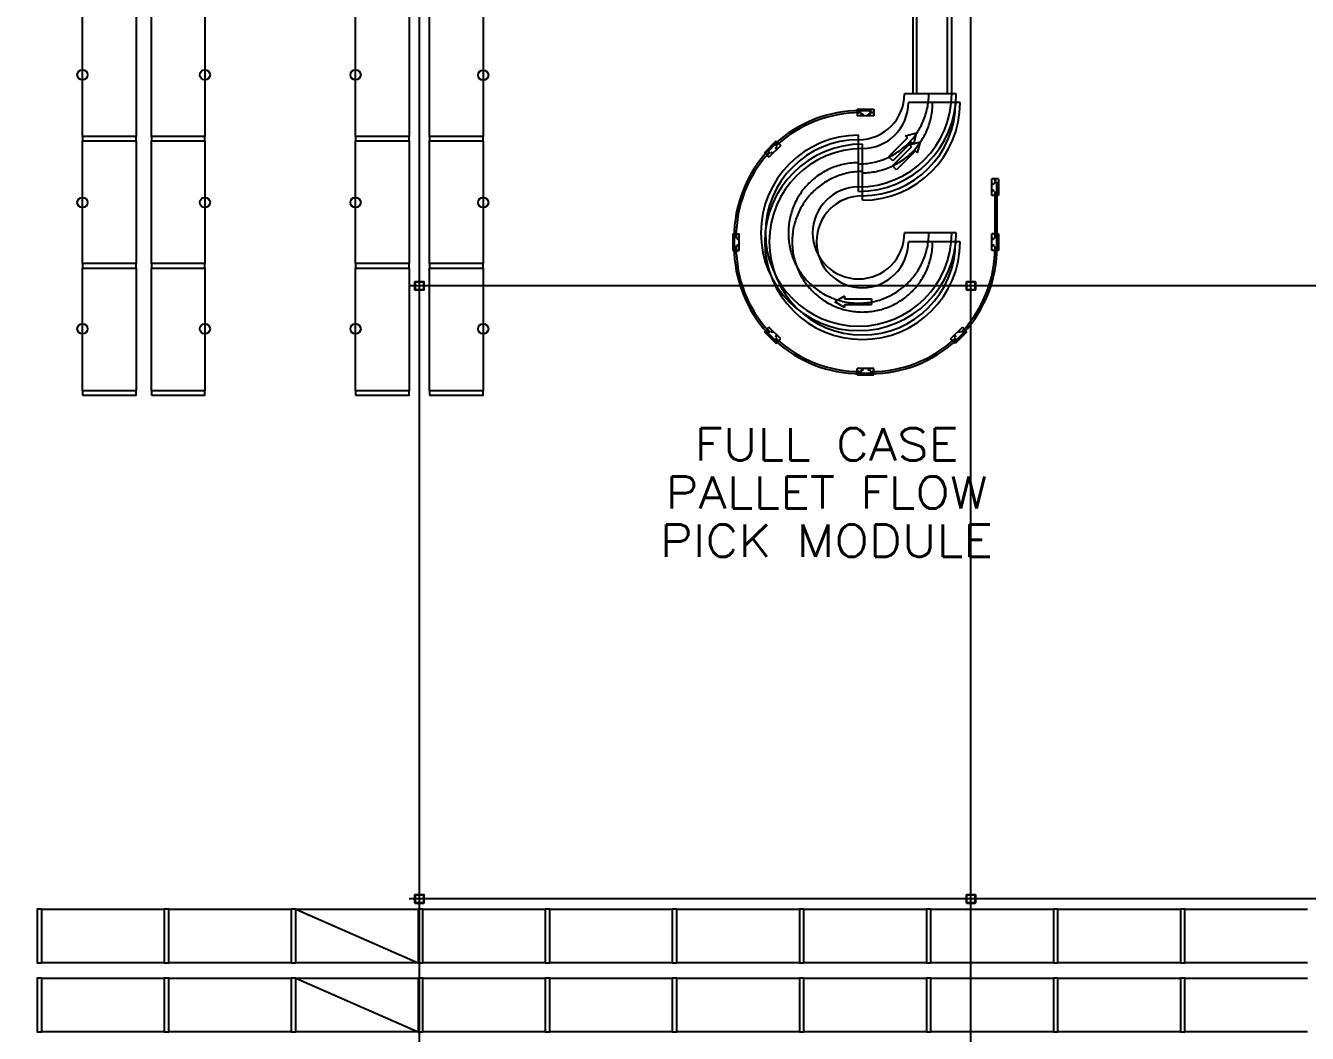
# Model space of a CAD drawing. Header units: millimetres. Extents: x 626570 to 643256, y 6233 to 11343.
# Drawn here: x 636723 to 637727, y 7421 to 8210 of the extents above; entities that cross this region are included whole.
import ezdxf
from ezdxf.enums import TextEntityAlignment as Align

# ---------------------------------------------------------------- set-up
doc = ezdxf.new("R2010")
doc.units = ezdxf.units.MM
doc.header["$LTSCALE"] = 4000
doc.header["$MEASUREMENT"] = 0
for name, pattern in [('CENTER2', [1.125, 0.75, -0.125, 0.125, -0.125]), ('DASHDOT', [1, 0.5, -0.25, 0, -0.25]), ('HIDDEN', [0.375, 0.25, -0.125])]:
    doc.linetypes.add(name, pattern=pattern)
doc.layers.get('0').update_dxf_attribs({"linetype": 'CONTINUOUS'})
for name, color, linetype in [('17', 170, 'CONTINUOUS'), ('41', 4, 'CONTINUOUS'), ('BEAMS', 170, 'CONTINUOUS'), ('CENTERLINE', 4, 'CENTER2'), ('CONVEYOR', 4, 'CONTINUOUS'), ('CONVTOP', 4, 'CONTINUOUS'), ('FRAMES', 170, 'CONTINUOUS'), ('GUARD', 4, 'CONTINUOUS'), ('LIGHTS', 50, 'CONTINUOUS'), ('MASTERFOUNDATION_1', 4, 'DASHDOT'), ('MASTERFOUNDATION_25', 7, 'CONTINUOUS'), ('TEXT-RED', 4, 'CONTINUOUS')]:
    doc.layers.add(name, color=color, linetype=linetype)
doc.styles.add('F0', font='romans.shx', dxfattribs={"height": 0.2})

# ---------------------------------------------------------------- blocks, each defined once
blk = doc.blocks.new('213')
for p, q in [((-57.6, 4.5), (-57.6, -4.5)), ((-15.6, 4.5), (-57.6, 4.5)), ((-15.6, 9), (0, 0)), ((-15.6, 9), (-15.6, 4.5)), ((-15.6, -4.5), (-57.6, -4.5)), ((-15.6, -9), (0, 0)), ((-15.6, -4.5), (-15.6, -9))]:
    blk.add_line(p, q)

msp = doc.modelspace()

# ---------------------------------------------------------------- linework, layer by layer
at = {"layer": '17', "linetype": 'HIDDEN'}
for p, q in [((636935, 7518.6), (637031, 7476.6)), ((636935, 7464.6), (637031, 7422.6))]:
    msp.add_line(p, q, dxfattribs=at)
at = {"layer": '41', "linetype": 'Continuous'}
msp.add_line((636736, 7518.6), (636832, 7518.6), dxfattribs=at)
at = {"layer": 'BEAMS', "linetype": 'Continuous'}
for p, q in [((636767.9, 8123.5), (636767.9, 8219.5)), ((636809.9, 8219.5), (636809.9, 8123.5)), ((636821.9, 8123.5), (636821.9, 8219.5)), ((636863.9, 8219.5), (636863.9, 8123.5)), ((636981.9, 8123.5), (636981.9, 8219.5)), ((637023.9, 8219.5), (637023.9, 8123.5)), ((637039.9, 8123.5), (637039.9, 8219.5)), ((637081.9, 8219.5), (637081.9, 8123.5)), ((636767.9, 8024), (636767.9, 8120)), ((636809.9, 8120), (636809.9, 8024)), ((636821.9, 8024), (636821.9, 8120)), ((636863.9, 8120), (636863.9, 8024)), ((636981.9, 8024), (636981.9, 8120)), ((637023.9, 8120), (637023.9, 8024)), ((637039.9, 8024), (637039.9, 8120)), ((637081.9, 8120), (637081.9, 8024)), ((636767.9, 7924.5), (636767.9, 8020.5)), ((636809.9, 8020.5), (636809.9, 7924.5)), ((636821.9, 7924.5), (636821.9, 8020.5)), ((636863.9, 8020.5), (636863.9, 7924.5)), ((636981.9, 7924.5), (636981.9, 8020.5)), ((637023.9, 8020.5), (637023.9, 7924.5)), ((637039.9, 7924.5), (637039.9, 8020.5)), ((637081.9, 8020.5), (637081.9, 7924.5)), ((636835.5, 7518.6), (636931.5, 7518.6)), ((636935, 7518.6), (637031, 7518.6)), ((637034.5, 7518.6), (637130.5, 7518.6)), ((637134, 7518.6), (637230, 7518.6)), ((637233.5, 7518.6), (637329.5, 7518.6)), ((637333, 7518.6), (637429, 7518.6)), ((637432.5, 7518.6), (637528.5, 7518.6)), ((637532, 7518.6), (637628, 7518.6)), ((637631.5, 7518.6), (637727.5, 7518.6)), ((636832, 7476.6), (636736, 7476.6)), ((636931.5, 7476.6), (636835.5, 7476.6)), ((637031, 7476.6), (636935, 7476.6)), ((637130.5, 7476.6), (637034.5, 7476.6)), ((637230, 7476.6), (637134, 7476.6)), ((637329.5, 7476.6), (637233.5, 7476.6)), ((637429, 7476.6), (637333, 7476.6)), ((637528.5, 7476.6), (637432.5, 7476.6)), ((637628, 7476.6), (637532, 7476.6)), ((637727.5, 7476.6), (637631.5, 7476.6)), ((636736, 7464.6), (636832, 7464.6)), ((636835.5, 7464.6), (636931.5, 7464.6)), ((636935, 7464.6), (637031, 7464.6)), ((637034.5, 7464.6), (637130.5, 7464.6)), ((637134, 7464.6), (637230, 7464.6)), ((637233.5, 7464.6), (637329.5, 7464.6)), ((637333, 7464.6), (637429, 7464.6)), ((637432.5, 7464.6), (637528.5, 7464.6)), ((637532, 7464.6), (637628, 7464.6)), ((637631.5, 7464.6), (637727.5, 7464.6)), ((636832, 7422.6), (636736, 7422.6)), ((636931.5, 7422.6), (636835.5, 7422.6)), ((637031, 7422.6), (636935, 7422.6)), ((637130.5, 7422.6), (637034.5, 7422.6)), ((637230, 7422.6), (637134, 7422.6)), ((637329.5, 7422.6), (637233.5, 7422.6)), ((637429, 7422.6), (637333, 7422.6)), ((637528.5, 7422.6), (637432.5, 7422.6)), ((637628, 7422.6), (637532, 7422.6)), ((637727.5, 7422.6), (637631.5, 7422.6))]:
    msp.add_line(p, q, dxfattribs=at)
at = {"layer": 'CENTERLINE'}
for centre, start in [((637375.9, 8157), 270), ((637378.9, 8150.1), 270), ((637375.9, 8048), 90), ((637378.9, 8041.1), 90)]:
    msp.add_arc(centre, 55, start, 0, dxfattribs=at)
at = {"layer": 'CONVEYOR'}
for p, q in [((637452.4, 8157), (637411.9, 8157)), ((637455.4, 8150.1), (637414.9, 8150.1)), ((637375.9, 8084), (637375.9, 8124.5)), ((637375.9, 8080.5), (637375.9, 8121)), ((637378.9, 8077.1), (637378.9, 8117.6)), ((637378.9, 8073.6), (637378.9, 8114.1)), ((637452.4, 8048), (637411.9, 8048)), ((637455.4, 8041.1), (637414.9, 8041.1))]:
    msp.add_line(p, q, dxfattribs=at)
for centre, radius, start in [((637375.9, 8157), 76.5, 270), ((637375.9, 8157), 73, 270), ((637375.9, 8157), 36, 270), ((637378.9, 8150.1), 76.5, 270), ((637378.9, 8150.1), 73, 270), ((637378.9, 8150.1), 36, 270), ((637375.9, 8048), 76.5, 90), ((637378.9, 8041.1), 76.5, 90), ((637375.9, 8048), 73, 90), ((637378.9, 8041.1), 73, 90), ((637375.9, 8048), 36, 90), ((637378.9, 8041.1), 36, 90)]:
    msp.add_arc(centre, radius, start, 0, dxfattribs=at)
at = {"layer": 'CONVTOP'}
for p, q in [((637418.3, 8943), (637418.3, 8157)), ((637421.4, 8943), (637421.4, 8157)), ((637445.4, 8943), (637445.4, 8157)), ((637448.6, 8943), (637448.6, 8157))]:
    msp.add_line(p, q, dxfattribs=at)
at = {"layer": 'FRAMES', "linetype": 'Continuous', "flags": 128}
for points in [[(636767.9, 8120), (636809.9, 8120), (636809.9, 8123.5), (636767.9, 8123.5), (636767.9, 8120)], [(636821.9, 8120), (636863.9, 8120), (636863.9, 8123.5), (636821.9, 8123.5), (636821.9, 8120)], [(636981.9, 8120), (637023.9, 8120), (637023.9, 8123.5), (636981.9, 8123.5), (636981.9, 8120)], [(637039.9, 8120), (637081.9, 8120), (637081.9, 8123.5), (637039.9, 8123.5), (637039.9, 8120)], [(636767.9, 8020.5), (636809.9, 8020.5), (636809.9, 8024), (636767.9, 8024), (636767.9, 8020.5)], [(636821.9, 8020.5), (636863.9, 8020.5), (636863.9, 8024), (636821.9, 8024), (636821.9, 8020.5)], [(636981.9, 8020.5), (637023.9, 8020.5), (637023.9, 8024), (636981.9, 8024), (636981.9, 8020.5)], [(637039.9, 8020.5), (637081.9, 8020.5), (637081.9, 8024), (637039.9, 8024), (637039.9, 8020.5)], [(636767.9, 7921), (636809.9, 7921), (636809.9, 7924.5), (636767.9, 7924.5), (636767.9, 7921)], [(636821.9, 7921), (636863.9, 7921), (636863.9, 7924.5), (636821.9, 7924.5), (636821.9, 7921)], [(636981.9, 7921), (637023.9, 7921), (637023.9, 7924.5), (636981.9, 7924.5), (636981.9, 7921)], [(637039.9, 7921), (637081.9, 7921), (637081.9, 7924.5), (637039.9, 7924.5), (637039.9, 7921)], [(636736, 7476.6), (636736, 7518.6), (636732.5, 7518.6), (636732.5, 7476.6), (636736, 7476.6)], [(636835.5, 7476.6), (636835.5, 7518.6), (636832, 7518.6), (636832, 7476.6), (636835.5, 7476.6)], [(636935, 7476.6), (636935, 7518.6), (636931.5, 7518.6), (636931.5, 7476.6), (636935, 7476.6)], [(637034.5, 7476.6), (637034.5, 7518.6), (637031, 7518.6), (637031, 7476.6), (637034.5, 7476.6)], [(637134, 7476.6), (637134, 7518.6), (637130.5, 7518.6), (637130.5, 7476.6), (637134, 7476.6)], [(637233.5, 7476.6), (637233.5, 7518.6), (637230, 7518.6), (637230, 7476.6), (637233.5, 7476.6)], [(637333, 7476.6), (637333, 7518.6), (637329.5, 7518.6), (637329.5, 7476.6), (637333, 7476.6)], [(637432.5, 7476.6), (637432.5, 7518.6), (637429, 7518.6), (637429, 7476.6), (637432.5, 7476.6)], [(637532, 7476.6), (637532, 7518.6), (637528.5, 7518.6), (637528.5, 7476.6), (637532, 7476.6)], [(637631.5, 7476.6), (637631.5, 7518.6), (637628, 7518.6), (637628, 7476.6), (637631.5, 7476.6)], [(636736, 7422.6), (636736, 7464.6), (636732.5, 7464.6), (636732.5, 7422.6), (636736, 7422.6)], [(636835.5, 7422.6), (636835.5, 7464.6), (636832, 7464.6), (636832, 7422.6), (636835.5, 7422.6)], [(636935, 7422.6), (636935, 7464.6), (636931.5, 7464.6), (636931.5, 7422.6), (636935, 7422.6)], [(637034.5, 7422.6), (637034.5, 7464.6), (637031, 7464.6), (637031, 7422.6), (637034.5, 7422.6)], [(637134, 7422.6), (637134, 7464.6), (637130.5, 7464.6), (637130.5, 7422.6), (637134, 7422.6)], [(637233.5, 7422.6), (637233.5, 7464.6), (637230, 7464.6), (637230, 7422.6), (637233.5, 7422.6)], [(637333, 7422.6), (637333, 7464.6), (637329.5, 7464.6), (637329.5, 7422.6), (637333, 7422.6)], [(637432.5, 7422.6), (637432.5, 7464.6), (637429, 7464.6), (637429, 7422.6), (637432.5, 7422.6)], [(637532, 7422.6), (637532, 7464.6), (637528.5, 7464.6), (637528.5, 7422.6), (637532, 7422.6)], [(637631.5, 7422.6), (637631.5, 7464.6), (637628, 7464.6), (637628, 7422.6), (637631.5, 7422.6)]]:
    msp.add_lwpolyline(points, close=True, dxfattribs=at)
at = {"layer": 'GUARD', "linetype": 'Continuous'}
for p, q in [((637374.9, 8144.8), (637387.9, 8144.8)), ((637374.9, 8144.8), (637374.9, 8139.8)), ((637385.4, 8143.8), (637377.4, 8143.8)), ((637377.4, 8141.5), (637377.4, 8143.8)), ((637377.7, 8141.7), (637377.8, 8143.2)), ((637384.8, 8143.5), (637378.1, 8143.5)), ((637385.2, 8141.7), (637385.1, 8143.2)), ((637385.4, 8141.5), (637385.4, 8143.8)), ((637387.9, 8144.8), (637387.9, 8139.8)), ((637387.9, 8139.8), (637374.9, 8139.8)), ((637377.4, 8141.5), (637377.5, 8141.5)), ((637385.4, 8141.5), (637385.4, 8141.5)), ((637302.2, 8110.8), (637311.4, 8120)), ((637310.3, 8117.5), (637304.7, 8111.9)), ((637310.1, 8116.9), (637305.3, 8112.1)), ((637314.9, 8116.5), (637305.7, 8107.3)), ((637311.9, 8115.9), (637310.3, 8117.5)), ((637311.6, 8115.9), (637310.5, 8116.9)), ((637311.4, 8120), (637314.9, 8116.5)), ((637311.9, 8115.9), (637311.9, 8115.9)), ((637302.2, 8110.8), (637305.7, 8107.3)), ((637306.3, 8110.3), (637304.7, 8111.9)), ((637306.3, 8110.6), (637305.3, 8111.7)), ((637306.3, 8110.3), (637306.3, 8110.3)), ((637480.4, 8077.3), (637480.4, 8090.3)), ((637485.4, 8090.3), (637480.4, 8090.3)), ((637482.2, 8087.8), (637484.4, 8087.8)), ((637482.2, 8087.8), (637482.2, 8087.7)), ((637482.4, 8087.5), (637483.9, 8087.4)), ((637484.2, 8080.4), (637484.2, 8087.1)), ((637484.4, 8079.8), (637484.4, 8087.8)), ((637485.4, 8090.3), (637485.4, 8077.3)), ((637485.4, 8077.3), (637480.4, 8077.3)), ((637482.2, 8079.8), (637482.2, 8079.8)), ((637482.2, 8079.8), (637484.4, 8079.8)), ((637482.4, 8080), (637483.9, 8080.1)), ((637482.8, 8044.8), (637482.8, 8079.8)), ((637484.4, 8044.8), (637484.4, 8079.8)), ((637277.4, 8047.3), (637282.4, 8047.3)), ((637277.4, 8047.3), (637277.4, 8034.3)), ((637280.7, 8044.8), (637278.4, 8044.8)), ((637278.4, 8036.8), (637278.4, 8044.8)), ((637278.7, 8037.4), (637278.7, 8044.1)), ((637280.5, 8044.5), (637279, 8044.4)), ((637280.7, 8044.8), (637280.7, 8044.7)), ((637282.4, 8034.3), (637282.4, 8047.3)), ((637480.4, 8034.3), (637480.4, 8047.3)), ((637485.4, 8047.3), (637480.4, 8047.3)), ((637482.2, 8044.8), (637482.2, 8044.7)), ((637482.2, 8044.8), (637484.4, 8044.8)), ((637482.4, 8044.5), (637483.9, 8044.4)), ((637484.2, 8037.4), (637484.2, 8044.1)), ((637484.4, 8036.8), (637484.4, 8044.8)), ((637485.4, 8047.3), (637485.4, 8034.3)), ((637277.4, 8034.3), (637282.4, 8034.3)), ((637280.7, 8036.8), (637278.4, 8036.8)), ((637280.5, 8037), (637279, 8037.1)), ((637280.7, 8036.8), (637280.7, 8036.8)), ((637485.4, 8034.3), (637480.4, 8034.3)), ((637482.2, 8036.8), (637484.4, 8036.8)), ((637482.2, 8036.8), (637482.2, 8036.8)), ((637482.4, 8037), (637483.9, 8037.1)), ((637302.2, 7970.7), (637305.7, 7974.2)), ((637314.9, 7965), (637305.7, 7974.2)), ((637448, 7965), (637457.2, 7974.2)), ((637460.7, 7970.7), (637457.2, 7974.2)), ((637302.2, 7970.7), (637311.4, 7961.5)), ((637306.3, 7971.2), (637304.7, 7969.6)), ((637310.3, 7964), (637304.7, 7969.6)), ((637306.3, 7970.9), (637305.3, 7969.8)), ((637310.1, 7964.6), (637305.3, 7969.4)), ((637306.3, 7971.2), (637306.3, 7971.2)), ((637311.9, 7965.6), (637310.3, 7964)), ((637311.6, 7965.6), (637310.5, 7964.6)), ((637311.4, 7961.5), (637314.9, 7965)), ((637311.9, 7965.6), (637311.9, 7965.6)), ((637451.5, 7961.5), (637448, 7965)), ((637451, 7965.6), (637451, 7965.6)), ((637451, 7965.6), (637452.6, 7964)), ((637451.3, 7965.6), (637452.4, 7964.6)), ((637460.7, 7970.7), (637451.5, 7961.5)), ((637452.6, 7964), (637458.2, 7969.6)), ((637452.8, 7964.6), (637457.6, 7969.4)), ((637456.6, 7971.2), (637458.2, 7969.6)), ((637456.6, 7971.2), (637456.6, 7971.2)), ((637456.6, 7970.9), (637457.6, 7969.8)), ((637387.9, 7941.8), (637374.9, 7941.8)), ((637374.9, 7936.8), (637374.9, 7941.8)), ((637374.9, 7936.8), (637387.9, 7936.8)), ((637377.4, 7940), (637377.5, 7940)), ((637377.4, 7940), (637377.4, 7937.8)), ((637385.4, 7937.8), (637377.4, 7937.8)), ((637377.7, 7939.8), (637377.8, 7938.3)), ((637384.8, 7938), (637378.1, 7938)), ((637385.2, 7939.8), (637385.1, 7938.3)), ((637385.4, 7940), (637385.4, 7940)), ((637385.4, 7940), (637385.4, 7937.8)), ((637387.9, 7936.8), (637387.9, 7941.8))]:
    msp.add_line(p, q, dxfattribs=at)
for centre in [(637375.9, 8142.3), (637378.9, 8140.8), (637383.9, 8140.8), (637386.9, 8142.3), (637311.4, 8114.3), (637312.4, 8117.5), (637304.7, 8109.7), (637307.9, 8110.8), (637481.4, 8086.3), (637482.9, 8089.3), (637481.4, 8081.3), (637482.9, 8078.3), (637279.9, 8046.3), (637281.4, 8043.3), (637481.4, 8043.3), (637482.9, 8046.3), (637279.9, 8035.3), (637281.4, 8038.3), (637481.4, 8038.3), (637482.9, 8035.3), (637304.7, 7971.8), (637458.2, 7971.8), (637307.9, 7970.7), (637311.4, 7967.2), (637312.4, 7964), (637450.4, 7964), (637451.5, 7967.2), (637455, 7970.7), (637375.9, 7939.3), (637378.9, 7940.8), (637383.9, 7940.8), (637386.9, 7939.3)]:
    msp.add_circle(centre, 0.375, dxfattribs=at)
for centre, radius, start, end in [((637377.4, 8044.8), 99, 90, 132.6844), ((637378.1, 8143.2), 0.313, 90, 180), ((637384.8, 8143.2), 0.313, 0, 90), ((637377.4, 8044.8), 97.4, 90, 132.6457), ((637377.5, 8141.7), 0.188, 270, 356.3903), ((637385.4, 8141.7), 0.188, 183.6097, 270), ((637310.3, 8116.7), 0.313, 45, 135), ((637311.8, 8116), 0.188, 228.6097, 315), ((637377.4, 8044.8), 99, 137.3156, 180), ((637377.4, 8044.8), 97.4, 137.3543, 180), ((637305.5, 8111.9), 0.313, 135, 225), ((637306.2, 8110.4), 0.188, 315, 41.3903), ((637482.4, 8087.7), 0.188, 180, 266.3903), ((637483.9, 8087.1), 0.313, 0, 90), ((637482.4, 8079.8), 0.188, 93.6097, 180), ((637483.9, 8080.4), 0.313, 270, 0), ((637279, 8044.1), 0.313, 90, 180), ((637280.5, 8044.7), 0.188, 273.6097, 0), ((637482.4, 8044.7), 0.188, 180, 266.3903), ((637483.9, 8044.1), 0.313, 0, 90), ((637377.4, 8036.8), 99, 180, 222.6844), ((637279, 8037.4), 0.313, 180, 270), ((637377.4, 8036.8), 97.4, 180, 222.6457), ((637280.5, 8036.8), 0.188, 0, 86.3903), ((637385.4, 8036.8), 97.4, 317.3543, 0), ((637385.4, 8036.8), 99, 317.3156, 0), ((637482.4, 8036.8), 0.188, 93.6097, 180), ((637483.9, 8037.4), 0.313, 270, 0), ((637305.5, 7969.6), 0.313, 135, 225), ((637306.2, 7971.1), 0.188, 318.6097, 45), ((637310.3, 7964.8), 0.313, 225, 315), ((637377.4, 8036.8), 99, 227.3156, 270), ((637377.4, 8036.8), 97.4, 227.3543, 270), ((637311.8, 7965.5), 0.188, 45, 131.3903), ((637385.4, 8036.8), 97.4, 270, 312.6457), ((637385.4, 8036.8), 99, 270, 312.6844), ((637451.1, 7965.5), 0.188, 48.6097, 135), ((637452.6, 7964.8), 0.313, 225, 315), ((637456.7, 7971.1), 0.188, 135, 221.3903), ((637457.4, 7969.6), 0.313, 315, 45), ((637377.5, 7939.8), 0.188, 3.6097, 90), ((637378.1, 7938.3), 0.313, 180, 270), ((637384.8, 7938.3), 0.313, 270, 0), ((637385.4, 7939.8), 0.188, 90, 176.3903)]:
    msp.add_arc(centre, radius, start, end, dxfattribs=at)
at = {"layer": 'LIGHTS'}
for centre in [(636767.9, 8171.8), (636863.9, 8171.8), (636981.9, 8171.8), (637081.9, 8171.5), (636767.9, 8071.8), (636863.9, 8071.8), (636981.9, 8071.8), (637081.9, 8071.8), (636767.9, 7972.9), (636863.9, 7972.9), (636981.9, 7972.9), (637081.9, 7972.9)]:
    msp.add_circle(centre, 3.99, dxfattribs=at)
at = {"layer": 'MASTERFOUNDATION_1', "linetype": 'DASHDOT'}
for p, q in [((637031.9, 6627.5), (637031.9, 11123.2)), ((637463.9, 6627.5), (637463.9, 11123.2)), ((643023.9, 8006.6), (626795.2, 8006.6)), ((643023.9, 7526.6), (626795.2, 7526.6)), ((643023.9, 7526.6), (626795.2, 7526.6))]:
    msp.add_line(p, q, dxfattribs=at)
at = {"layer": 'MASTERFOUNDATION_25', "linetype": 'Continuous', "flags": 128}
for points in [[(637029, 8010.1), (637034.8, 8010.1), (637034.8, 8010.1), (637034.8, 8010.1), (637034.8, 8010.1), (637034.9, 8010.1), (637034.9, 8010.1), (637034.9, 8010.1), (637034.9, 8010.1), (637034.9, 8010.1), (637035, 8010.1), (637035, 8010.1), (637035, 8010.1), (637035, 8010.1), (637035, 8010), (637035.1, 8010), (637035.1, 8010), (637035.1, 8010), (637035.1, 8010), (637035.1, 8010), (637035.2, 8010), (637035.2, 8010), (637035.2, 8009.9), (637035.2, 8009.9), (637035.2, 8009.9), (637035.2, 8009.9), (637035.2, 8009.9), (637035.3, 8009.9), (637035.3, 8009.9), (637035.3, 8009.8), (637035.3, 8009.8), (637035.3, 8009.8), (637035.3, 8009.8), (637035.3, 8009.8), (637035.3, 8009.7), (637035.3, 8009.7), (637035.4, 8009.7), (637035.4, 8009.7), (637035.4, 8009.7), (637035.4, 8009.6), (637035.4, 8009.6), (637035.4, 8009.6), (637035.4, 8009.6), (637035.4, 8009.6), (637035.4, 8009.5), (637035.4, 8009.5), (637035.4, 8009.5), (637035.4, 8003.7), (637035.4, 8003.7), (637035.4, 8003.7), (637035.4, 8003.7), (637035.4, 8003.6), (637035.4, 8003.6), (637035.4, 8003.6), (637035.4, 8003.6), (637035.4, 8003.6), (637035.4, 8003.5), (637035.4, 8003.5), (637035.3, 8003.5), (637035.3, 8003.5), (637035.3, 8003.5), (637035.3, 8003.4), (637035.3, 8003.4), (637035.3, 8003.4), (637035.3, 8003.4), (637035.3, 8003.4), (637035.3, 8003.3), (637035.2, 8003.3), (637035.2, 8003.3), (637035.2, 8003.3), (637035.2, 8003.3), (637035.2, 8003.3), (637035.2, 8003.3), (637035.2, 8003.2), (637035.1, 8003.2), (637035.1, 8003.2), (637035.1, 8003.2), (637035.1, 8003.2), (637035.1, 8003.2), (637035, 8003.2), (637035, 8003.2), (637035, 8003.2), (637035, 8003.1), (637035, 8003.1), (637034.9, 8003.1), (637034.9, 8003.1), (637034.9, 8003.1), (637034.9, 8003.1), (637034.9, 8003.1), (637034.8, 8003.1), (637034.8, 8003.1), (637034.8, 8003.1), (637034.8, 8003.1), (637029, 8003.1), (637029, 8003.1), (637029, 8003.1), (637029, 8003.1), (637028.9, 8003.1), (637028.9, 8003.1), (637028.9, 8003.1), (637028.9, 8003.1), (637028.8, 8003.1), (637028.8, 8003.1), (637028.8, 8003.1), (637028.8, 8003.2), (637028.8, 8003.2), (637028.7, 8003.2), (637028.7, 8003.2), (637028.7, 8003.2), (637028.7, 8003.2), (637028.7, 8003.2), (637028.7, 8003.2), (637028.6, 8003.2), (637028.6, 8003.3), (637028.6, 8003.3), (637028.6, 8003.3), (637028.6, 8003.3), (637028.6, 8003.3), (637028.5, 8003.3), (637028.5, 8003.3), (637028.5, 8003.4), (637028.5, 8003.4), (637028.5, 8003.4), (637028.5, 8003.4), (637028.5, 8003.4), (637028.5, 8003.5), (637028.4, 8003.5), (637028.4, 8003.5), (637028.4, 8003.5), (637028.4, 8003.5), (637028.4, 8003.6), (637028.4, 8003.6), (637028.4, 8003.6), (637028.4, 8003.6), (637028.4, 8003.6), (637028.4, 8003.7), (637028.4, 8003.7), (637028.4, 8003.7), (637028.4, 8003.7), (637028.4, 8009.5), (637028.4, 8009.5), (637028.4, 8009.5), (637028.4, 8009.6), (637028.4, 8009.6), (637028.4, 8009.6), (637028.4, 8009.6), (637028.4, 8009.6), (637028.4, 8009.7), (637028.4, 8009.7), (637028.4, 8009.7), (637028.4, 8009.7), (637028.4, 8009.7), (637028.5, 8009.8), (637028.5, 8009.8), (637028.5, 8009.8), (637028.5, 8009.8), (637028.5, 8009.8), (637028.5, 8009.9), (637028.5, 8009.9), (637028.5, 8009.9), (637028.6, 8009.9), (637028.6, 8009.9), (637028.6, 8009.9), (637028.6, 8009.9), (637028.6, 8010), (637028.6, 8010), (637028.7, 8010), (637028.7, 8010), (637028.7, 8010), (637028.7, 8010), (637028.7, 8010), (637028.7, 8010), (637028.8, 8010.1), (637028.8, 8010.1), (637028.8, 8010.1), (637028.8, 8010.1), (637028.8, 8010.1), (637028.9, 8010.1), (637028.9, 8010.1), (637028.9, 8010.1), (637028.9, 8010.1), (637029, 8010.1), (637029, 8010.1), (637029, 8010.1), (637029, 8010.1)], [(637029, 8009.8), (637034.8, 8009.8), (637034.8, 8009.8), (637034.8, 8009.8), (637034.8, 8009.8), (637034.8, 8009.8), (637034.8, 8009.8), (637034.8, 8009.8), (637034.8, 8009.8), (637034.9, 8009.8), (637034.9, 8009.8), (637034.9, 8009.8), (637034.9, 8009.8), (637034.9, 8009.8), (637034.9, 8009.8), (637034.9, 8009.8), (637034.9, 8009.8), (637034.9, 8009.7), (637034.9, 8009.7), (637035, 8009.7), (637035, 8009.7), (637035, 8009.7), (637035, 8009.7), (637035, 8009.7), (637035, 8009.7), (637035, 8009.7), (637035, 8009.7), (637035, 8009.7), (637035, 8009.7), (637035, 8009.7), (637035, 8009.7), (637035, 8009.6), (637035, 8009.6), (637035, 8009.6), (637035.1, 8009.6), (637035.1, 8009.6), (637035.1, 8009.6), (637035.1, 8009.6), (637035.1, 8009.6), (637035.1, 8009.6), (637035.1, 8009.6), (637035.1, 8009.5), (637035.1, 8009.5), (637035.1, 8009.5), (637035.1, 8009.5), (637035.1, 8009.5), (637035.1, 8009.5), (637035.1, 8003.7), (637035.1, 8003.7), (637035.1, 8003.7), (637035.1, 8003.7), (637035.1, 8003.7), (637035.1, 8003.7), (637035.1, 8003.7), (637035.1, 8003.7), (637035.1, 8003.6), (637035.1, 8003.6), (637035.1, 8003.6), (637035.1, 8003.6), (637035.1, 8003.6), (637035, 8003.6), (637035, 8003.6), (637035, 8003.6), (637035, 8003.6), (637035, 8003.6), (637035, 8003.5), (637035, 8003.5), (637035, 8003.5), (637035, 8003.5), (637035, 8003.5), (637035, 8003.5), (637035, 8003.5), (637035, 8003.5), (637035, 8003.5), (637035, 8003.5), (637034.9, 8003.5), (637034.9, 8003.5), (637034.9, 8003.5), (637034.9, 8003.5), (637034.9, 8003.5), (637034.9, 8003.4), (637034.9, 8003.4), (637034.9, 8003.4), (637034.9, 8003.4), (637034.9, 8003.4), (637034.8, 8003.4), (637034.8, 8003.4), (637034.8, 8003.4), (637034.8, 8003.4), (637034.8, 8003.4), (637034.8, 8003.4), (637034.8, 8003.4), (637034.8, 8003.4), (637029, 8003.4), (637029, 8003.4), (637029, 8003.4), (637029, 8003.4), (637029, 8003.4), (637029, 8003.4), (637029, 8003.4), (637028.9, 8003.4), (637028.9, 8003.4), (637028.9, 8003.4), (637028.9, 8003.4), (637028.9, 8003.4), (637028.9, 8003.4), (637028.9, 8003.5), (637028.9, 8003.5), (637028.9, 8003.5), (637028.9, 8003.5), (637028.8, 8003.5), (637028.8, 8003.5), (637028.8, 8003.5), (637028.8, 8003.5), (637028.8, 8003.5), (637028.8, 8003.5), (637028.8, 8003.5), (637028.8, 8003.5), (637028.8, 8003.5), (637028.8, 8003.5), (637028.8, 8003.5), (637028.8, 8003.6), (637028.8, 8003.6), (637028.7, 8003.6), (637028.7, 8003.6), (637028.7, 8003.6), (637028.7, 8003.6), (637028.7, 8003.6), (637028.7, 8003.6), (637028.7, 8003.6), (637028.7, 8003.6), (637028.7, 8003.7), (637028.7, 8003.7), (637028.7, 8003.7), (637028.7, 8003.7), (637028.7, 8003.7), (637028.7, 8003.7), (637028.7, 8003.7), (637028.7, 8003.7), (637028.7, 8009.5), (637028.7, 8009.5), (637028.7, 8009.5), (637028.7, 8009.5), (637028.7, 8009.5), (637028.7, 8009.5), (637028.7, 8009.6), (637028.7, 8009.6), (637028.7, 8009.6), (637028.7, 8009.6), (637028.7, 8009.6), (637028.7, 8009.6), (637028.7, 8009.6), (637028.7, 8009.6), (637028.7, 8009.6), (637028.7, 8009.6), (637028.8, 8009.7), (637028.8, 8009.7), (637028.8, 8009.7), (637028.8, 8009.7), (637028.8, 8009.7), (637028.8, 8009.7), (637028.8, 8009.7), (637028.8, 8009.7), (637028.8, 8009.7), (637028.8, 8009.7), (637028.8, 8009.7), (637028.8, 8009.7), (637028.8, 8009.7), (637028.9, 8009.7), (637028.9, 8009.8), (637028.9, 8009.8), (637028.9, 8009.8), (637028.9, 8009.8), (637028.9, 8009.8), (637028.9, 8009.8), (637028.9, 8009.8), (637028.9, 8009.8), (637028.9, 8009.8), (637029, 8009.8), (637029, 8009.8), (637029, 8009.8), (637029, 8009.8), (637029, 8009.8), (637029, 8009.8), (637029, 8009.8)], [(637461.1, 8010.1), (637466.8, 8010.1), (637466.8, 8010.1), (637466.9, 8010.1), (637466.9, 8010.1), (637466.9, 8010.1), (637466.9, 8010.1), (637466.9, 8010.1), (637467, 8010.1), (637467, 8010.1), (637467, 8010.1), (637467, 8010.1), (637467.1, 8010.1), (637467.1, 8010.1), (637467.1, 8010), (637467.1, 8010), (637467.1, 8010), (637467.1, 8010), (637467.2, 8010), (637467.2, 8010), (637467.2, 8010), (637467.2, 8010), (637467.2, 8009.9), (637467.3, 8009.9), (637467.3, 8009.9), (637467.3, 8009.9), (637467.3, 8009.9), (637467.3, 8009.9), (637467.3, 8009.9), (637467.3, 8009.8), (637467.3, 8009.8), (637467.4, 8009.8), (637467.4, 8009.8), (637467.4, 8009.8), (637467.4, 8009.7), (637467.4, 8009.7), (637467.4, 8009.7), (637467.4, 8009.7), (637467.4, 8009.7), (637467.4, 8009.6), (637467.4, 8009.6), (637467.4, 8009.6), (637467.4, 8009.6), (637467.4, 8009.6), (637467.4, 8009.5), (637467.4, 8009.5), (637467.4, 8009.5), (637467.4, 8003.7), (637467.4, 8003.7), (637467.4, 8003.7), (637467.4, 8003.7), (637467.4, 8003.6), (637467.4, 8003.6), (637467.4, 8003.6), (637467.4, 8003.6), (637467.4, 8003.6), (637467.4, 8003.5), (637467.4, 8003.5), (637467.4, 8003.5), (637467.4, 8003.5), (637467.4, 8003.5), (637467.4, 8003.4), (637467.4, 8003.4), (637467.3, 8003.4), (637467.3, 8003.4), (637467.3, 8003.4), (637467.3, 8003.3), (637467.3, 8003.3), (637467.3, 8003.3), (637467.3, 8003.3), (637467.3, 8003.3), (637467.2, 8003.3), (637467.2, 8003.3), (637467.2, 8003.2), (637467.2, 8003.2), (637467.2, 8003.2), (637467.1, 8003.2), (637467.1, 8003.2), (637467.1, 8003.2), (637467.1, 8003.2), (637467.1, 8003.2), (637467.1, 8003.2), (637467, 8003.1), (637467, 8003.1), (637467, 8003.1), (637467, 8003.1), (637466.9, 8003.1), (637466.9, 8003.1), (637466.9, 8003.1), (637466.9, 8003.1), (637466.9, 8003.1), (637466.8, 8003.1), (637466.8, 8003.1), (637461.1, 8003.1), (637461, 8003.1), (637461, 8003.1), (637461, 8003.1), (637461, 8003.1), (637461, 8003.1), (637460.9, 8003.1), (637460.9, 8003.1), (637460.9, 8003.1), (637460.9, 8003.1), (637460.9, 8003.1), (637460.8, 8003.2), (637460.8, 8003.2), (637460.8, 8003.2), (637460.8, 8003.2), (637460.8, 8003.2), (637460.7, 8003.2), (637460.7, 8003.2), (637460.7, 8003.2), (637460.7, 8003.2), (637460.7, 8003.3), (637460.6, 8003.3), (637460.6, 8003.3), (637460.6, 8003.3), (637460.6, 8003.3), (637460.6, 8003.3), (637460.6, 8003.3), (637460.6, 8003.4), (637460.5, 8003.4), (637460.5, 8003.4), (637460.5, 8003.4), (637460.5, 8003.4), (637460.5, 8003.5), (637460.5, 8003.5), (637460.5, 8003.5), (637460.5, 8003.5), (637460.5, 8003.5), (637460.5, 8003.6), (637460.5, 8003.6), (637460.5, 8003.6), (637460.5, 8003.6), (637460.4, 8003.6), (637460.4, 8003.7), (637460.4, 8003.7), (637460.4, 8003.7), (637460.4, 8003.7), (637460.4, 8009.5), (637460.4, 8009.5), (637460.4, 8009.5), (637460.4, 8009.6), (637460.4, 8009.6), (637460.5, 8009.6), (637460.5, 8009.6), (637460.5, 8009.6), (637460.5, 8009.7), (637460.5, 8009.7), (637460.5, 8009.7), (637460.5, 8009.7), (637460.5, 8009.7), (637460.5, 8009.8), (637460.5, 8009.8), (637460.5, 8009.8), (637460.5, 8009.8), (637460.5, 8009.8), (637460.6, 8009.9), (637460.6, 8009.9), (637460.6, 8009.9), (637460.6, 8009.9), (637460.6, 8009.9), (637460.6, 8009.9), (637460.6, 8009.9), (637460.7, 8010), (637460.7, 8010), (637460.7, 8010), (637460.7, 8010), (637460.7, 8010), (637460.8, 8010), (637460.8, 8010), (637460.8, 8010), (637460.8, 8010.1), (637460.8, 8010.1), (637460.9, 8010.1), (637460.9, 8010.1), (637460.9, 8010.1), (637460.9, 8010.1), (637460.9, 8010.1), (637461, 8010.1), (637461, 8010.1), (637461, 8010.1), (637461, 8010.1), (637461, 8010.1), (637461.1, 8010.1)], [(637461.1, 8009.8), (637466.8, 8009.8), (637466.8, 8009.8), (637466.8, 8009.8), (637466.9, 8009.8), (637466.9, 8009.8), (637466.9, 8009.8), (637466.9, 8009.8), (637466.9, 8009.8), (637466.9, 8009.8), (637466.9, 8009.8), (637466.9, 8009.8), (637466.9, 8009.8), (637466.9, 8009.8), (637467, 8009.8), (637467, 8009.8), (637467, 8009.8), (637467, 8009.7), (637467, 8009.7), (637467, 8009.7), (637467, 8009.7), (637467, 8009.7), (637467, 8009.7), (637467, 8009.7), (637467, 8009.7), (637467, 8009.7), (637467.1, 8009.7), (637467.1, 8009.7), (637467.1, 8009.7), (637467.1, 8009.7), (637467.1, 8009.7), (637467.1, 8009.6), (637467.1, 8009.6), (637467.1, 8009.6), (637467.1, 8009.6), (637467.1, 8009.6), (637467.1, 8009.6), (637467.1, 8009.6), (637467.1, 8009.6), (637467.1, 8009.6), (637467.1, 8009.6), (637467.1, 8009.5), (637467.1, 8009.5), (637467.1, 8009.5), (637467.1, 8009.5), (637467.1, 8009.5), (637467.1, 8009.5), (637467.1, 8003.7), (637467.1, 8003.7), (637467.1, 8003.7), (637467.1, 8003.7), (637467.1, 8003.7), (637467.1, 8003.7), (637467.1, 8003.7), (637467.1, 8003.7), (637467.1, 8003.6), (637467.1, 8003.6), (637467.1, 8003.6), (637467.1, 8003.6), (637467.1, 8003.6), (637467.1, 8003.6), (637467.1, 8003.6), (637467.1, 8003.6), (637467.1, 8003.6), (637467.1, 8003.6), (637467.1, 8003.5), (637467.1, 8003.5), (637467.1, 8003.5), (637467, 8003.5), (637467, 8003.5), (637467, 8003.5), (637467, 8003.5), (637467, 8003.5), (637467, 8003.5), (637467, 8003.5), (637467, 8003.5), (637467, 8003.5), (637467, 8003.5), (637467, 8003.5), (637467, 8003.5), (637466.9, 8003.4), (637466.9, 8003.4), (637466.9, 8003.4), (637466.9, 8003.4), (637466.9, 8003.4), (637466.9, 8003.4), (637466.9, 8003.4), (637466.9, 8003.4), (637466.9, 8003.4), (637466.9, 8003.4), (637466.8, 8003.4), (637466.8, 8003.4), (637466.8, 8003.4), (637461.1, 8003.4), (637461.1, 8003.4), (637461, 8003.4), (637461, 8003.4), (637461, 8003.4), (637461, 8003.4), (637461, 8003.4), (637461, 8003.4), (637461, 8003.4), (637461, 8003.4), (637461, 8003.4), (637460.9, 8003.4), (637460.9, 8003.4), (637460.9, 8003.5), (637460.9, 8003.5), (637460.9, 8003.5), (637460.9, 8003.5), (637460.9, 8003.5), (637460.9, 8003.5), (637460.9, 8003.5), (637460.9, 8003.5), (637460.9, 8003.5), (637460.8, 8003.5), (637460.8, 8003.5), (637460.8, 8003.5), (637460.8, 8003.5), (637460.8, 8003.5), (637460.8, 8003.5), (637460.8, 8003.6), (637460.8, 8003.6), (637460.8, 8003.6), (637460.8, 8003.6), (637460.8, 8003.6), (637460.8, 8003.6), (637460.8, 8003.6), (637460.8, 8003.6), (637460.8, 8003.6), (637460.8, 8003.6), (637460.8, 8003.7), (637460.8, 8003.7), (637460.8, 8003.7), (637460.8, 8003.7), (637460.8, 8003.7), (637460.8, 8003.7), (637460.8, 8003.7), (637460.8, 8003.7), (637460.8, 8009.5), (637460.8, 8009.5), (637460.8, 8009.5), (637460.8, 8009.5), (637460.8, 8009.5), (637460.8, 8009.5), (637460.8, 8009.6), (637460.8, 8009.6), (637460.8, 8009.6), (637460.8, 8009.6), (637460.8, 8009.6), (637460.8, 8009.6), (637460.8, 8009.6), (637460.8, 8009.6), (637460.8, 8009.6), (637460.8, 8009.6), (637460.8, 8009.7), (637460.8, 8009.7), (637460.8, 8009.7), (637460.8, 8009.7), (637460.8, 8009.7), (637460.8, 8009.7), (637460.8, 8009.7), (637460.8, 8009.7), (637460.9, 8009.7), (637460.9, 8009.7), (637460.9, 8009.7), (637460.9, 8009.7), (637460.9, 8009.7), (637460.9, 8009.7), (637460.9, 8009.8), (637460.9, 8009.8), (637460.9, 8009.8), (637460.9, 8009.8), (637460.9, 8009.8), (637461, 8009.8), (637461, 8009.8), (637461, 8009.8), (637461, 8009.8), (637461, 8009.8), (637461, 8009.8), (637461, 8009.8), (637461, 8009.8), (637461, 8009.8), (637461.1, 8009.8), (637461.1, 8009.8)], [(637029, 7530.1), (637034.8, 7530.1), (637034.8, 7530.1), (637034.8, 7530.1), (637034.8, 7530.1), (637034.9, 7530.1), (637034.9, 7530.1), (637034.9, 7530.1), (637034.9, 7530.1), (637034.9, 7530.1), (637035, 7530.1), (637035, 7530.1), (637035, 7530.1), (637035, 7530.1), (637035, 7530), (637035.1, 7530), (637035.1, 7530), (637035.1, 7530), (637035.1, 7530), (637035.1, 7530), (637035.2, 7530), (637035.2, 7530), (637035.2, 7529.9), (637035.2, 7529.9), (637035.2, 7529.9), (637035.2, 7529.9), (637035.2, 7529.9), (637035.3, 7529.9), (637035.3, 7529.9), (637035.3, 7529.8), (637035.3, 7529.8), (637035.3, 7529.8), (637035.3, 7529.8), (637035.3, 7529.8), (637035.3, 7529.7), (637035.3, 7529.7), (637035.4, 7529.7), (637035.4, 7529.7), (637035.4, 7529.7), (637035.4, 7529.6), (637035.4, 7529.6), (637035.4, 7529.6), (637035.4, 7529.6), (637035.4, 7529.6), (637035.4, 7529.5), (637035.4, 7529.5), (637035.4, 7529.5), (637035.4, 7523.7), (637035.4, 7523.7), (637035.4, 7523.7), (637035.4, 7523.7), (637035.4, 7523.6), (637035.4, 7523.6), (637035.4, 7523.6), (637035.4, 7523.6), (637035.4, 7523.6), (637035.4, 7523.5), (637035.4, 7523.5), (637035.3, 7523.5), (637035.3, 7523.5), (637035.3, 7523.5), (637035.3, 7523.4), (637035.3, 7523.4), (637035.3, 7523.4), (637035.3, 7523.4), (637035.3, 7523.4), (637035.3, 7523.3), (637035.2, 7523.3), (637035.2, 7523.3), (637035.2, 7523.3), (637035.2, 7523.3), (637035.2, 7523.3), (637035.2, 7523.3), (637035.2, 7523.2), (637035.1, 7523.2), (637035.1, 7523.2), (637035.1, 7523.2), (637035.1, 7523.2), (637035.1, 7523.2), (637035, 7523.2), (637035, 7523.2), (637035, 7523.2), (637035, 7523.1), (637035, 7523.1), (637034.9, 7523.1), (637034.9, 7523.1), (637034.9, 7523.1), (637034.9, 7523.1), (637034.9, 7523.1), (637034.8, 7523.1), (637034.8, 7523.1), (637034.8, 7523.1), (637034.8, 7523.1), (637029, 7523.1), (637029, 7523.1), (637029, 7523.1), (637029, 7523.1), (637028.9, 7523.1), (637028.9, 7523.1), (637028.9, 7523.1), (637028.9, 7523.1), (637028.8, 7523.1), (637028.8, 7523.1), (637028.8, 7523.1), (637028.8, 7523.2), (637028.8, 7523.2), (637028.7, 7523.2), (637028.7, 7523.2), (637028.7, 7523.2), (637028.7, 7523.2), (637028.7, 7523.2), (637028.7, 7523.2), (637028.6, 7523.2), (637028.6, 7523.3), (637028.6, 7523.3), (637028.6, 7523.3), (637028.6, 7523.3), (637028.6, 7523.3), (637028.5, 7523.3), (637028.5, 7523.3), (637028.5, 7523.4), (637028.5, 7523.4), (637028.5, 7523.4), (637028.5, 7523.4), (637028.5, 7523.4), (637028.5, 7523.5), (637028.4, 7523.5), (637028.4, 7523.5), (637028.4, 7523.5), (637028.4, 7523.5), (637028.4, 7523.6), (637028.4, 7523.6), (637028.4, 7523.6), (637028.4, 7523.6), (637028.4, 7523.6), (637028.4, 7523.7), (637028.4, 7523.7), (637028.4, 7523.7), (637028.4, 7523.7), (637028.4, 7529.5), (637028.4, 7529.5), (637028.4, 7529.5), (637028.4, 7529.6), (637028.4, 7529.6), (637028.4, 7529.6), (637028.4, 7529.6), (637028.4, 7529.6), (637028.4, 7529.7), (637028.4, 7529.7), (637028.4, 7529.7), (637028.4, 7529.7), (637028.4, 7529.7), (637028.5, 7529.8), (637028.5, 7529.8), (637028.5, 7529.8), (637028.5, 7529.8), (637028.5, 7529.8), (637028.5, 7529.9), (637028.5, 7529.9), (637028.5, 7529.9), (637028.6, 7529.9), (637028.6, 7529.9), (637028.6, 7529.9), (637028.6, 7529.9), (637028.6, 7530), (637028.6, 7530), (637028.7, 7530), (637028.7, 7530), (637028.7, 7530), (637028.7, 7530), (637028.7, 7530), (637028.7, 7530), (637028.8, 7530.1), (637028.8, 7530.1), (637028.8, 7530.1), (637028.8, 7530.1), (637028.8, 7530.1), (637028.9, 7530.1), (637028.9, 7530.1), (637028.9, 7530.1), (637028.9, 7530.1), (637029, 7530.1), (637029, 7530.1), (637029, 7530.1), (637029, 7530.1)], [(637029, 7529.8), (637034.8, 7529.8), (637034.8, 7529.8), (637034.8, 7529.8), (637034.8, 7529.8), (637034.8, 7529.8), (637034.8, 7529.8), (637034.8, 7529.8), (637034.8, 7529.8), (637034.9, 7529.8), (637034.9, 7529.8), (637034.9, 7529.8), (637034.9, 7529.8), (637034.9, 7529.8), (637034.9, 7529.8), (637034.9, 7529.8), (637034.9, 7529.8), (637034.9, 7529.7), (637034.9, 7529.7), (637035, 7529.7), (637035, 7529.7), (637035, 7529.7), (637035, 7529.7), (637035, 7529.7), (637035, 7529.7), (637035, 7529.7), (637035, 7529.7), (637035, 7529.7), (637035, 7529.7), (637035, 7529.7), (637035, 7529.7), (637035, 7529.6), (637035, 7529.6), (637035, 7529.6), (637035.1, 7529.6), (637035.1, 7529.6), (637035.1, 7529.6), (637035.1, 7529.6), (637035.1, 7529.6), (637035.1, 7529.6), (637035.1, 7529.6), (637035.1, 7529.5), (637035.1, 7529.5), (637035.1, 7529.5), (637035.1, 7529.5), (637035.1, 7529.5), (637035.1, 7529.5), (637035.1, 7523.7), (637035.1, 7523.7), (637035.1, 7523.7), (637035.1, 7523.7), (637035.1, 7523.7), (637035.1, 7523.7), (637035.1, 7523.7), (637035.1, 7523.7), (637035.1, 7523.6), (637035.1, 7523.6), (637035.1, 7523.6), (637035.1, 7523.6), (637035.1, 7523.6), (637035, 7523.6), (637035, 7523.6), (637035, 7523.6), (637035, 7523.6), (637035, 7523.6), (637035, 7523.5), (637035, 7523.5), (637035, 7523.5), (637035, 7523.5), (637035, 7523.5), (637035, 7523.5), (637035, 7523.5), (637035, 7523.5), (637035, 7523.5), (637035, 7523.5), (637034.9, 7523.5), (637034.9, 7523.5), (637034.9, 7523.5), (637034.9, 7523.5), (637034.9, 7523.5), (637034.9, 7523.4), (637034.9, 7523.4), (637034.9, 7523.4), (637034.9, 7523.4), (637034.9, 7523.4), (637034.8, 7523.4), (637034.8, 7523.4), (637034.8, 7523.4), (637034.8, 7523.4), (637034.8, 7523.4), (637034.8, 7523.4), (637034.8, 7523.4), (637034.8, 7523.4), (637029, 7523.4), (637029, 7523.4), (637029, 7523.4), (637029, 7523.4), (637029, 7523.4), (637029, 7523.4), (637029, 7523.4), (637028.9, 7523.4), (637028.9, 7523.4), (637028.9, 7523.4), (637028.9, 7523.4), (637028.9, 7523.4), (637028.9, 7523.4), (637028.9, 7523.5), (637028.9, 7523.5), (637028.9, 7523.5), (637028.9, 7523.5), (637028.8, 7523.5), (637028.8, 7523.5), (637028.8, 7523.5), (637028.8, 7523.5), (637028.8, 7523.5), (637028.8, 7523.5), (637028.8, 7523.5), (637028.8, 7523.5), (637028.8, 7523.5), (637028.8, 7523.5), (637028.8, 7523.5), (637028.8, 7523.6), (637028.8, 7523.6), (637028.7, 7523.6), (637028.7, 7523.6), (637028.7, 7523.6), (637028.7, 7523.6), (637028.7, 7523.6), (637028.7, 7523.6), (637028.7, 7523.6), (637028.7, 7523.6), (637028.7, 7523.7), (637028.7, 7523.7), (637028.7, 7523.7), (637028.7, 7523.7), (637028.7, 7523.7), (637028.7, 7523.7), (637028.7, 7523.7), (637028.7, 7523.7), (637028.7, 7529.5), (637028.7, 7529.5), (637028.7, 7529.5), (637028.7, 7529.5), (637028.7, 7529.5), (637028.7, 7529.5), (637028.7, 7529.6), (637028.7, 7529.6), (637028.7, 7529.6), (637028.7, 7529.6), (637028.7, 7529.6), (637028.7, 7529.6), (637028.7, 7529.6), (637028.7, 7529.6), (637028.7, 7529.6), (637028.7, 7529.6), (637028.8, 7529.7), (637028.8, 7529.7), (637028.8, 7529.7), (637028.8, 7529.7), (637028.8, 7529.7), (637028.8, 7529.7), (637028.8, 7529.7), (637028.8, 7529.7), (637028.8, 7529.7), (637028.8, 7529.7), (637028.8, 7529.7), (637028.8, 7529.7), (637028.8, 7529.7), (637028.9, 7529.7), (637028.9, 7529.8), (637028.9, 7529.8), (637028.9, 7529.8), (637028.9, 7529.8), (637028.9, 7529.8), (637028.9, 7529.8), (637028.9, 7529.8), (637028.9, 7529.8), (637028.9, 7529.8), (637029, 7529.8), (637029, 7529.8), (637029, 7529.8), (637029, 7529.8), (637029, 7529.8), (637029, 7529.8), (637029, 7529.8)], [(637461.1, 7530.1), (637466.8, 7530.1), (637466.8, 7530.1), (637466.9, 7530.1), (637466.9, 7530.1), (637466.9, 7530.1), (637466.9, 7530.1), (637466.9, 7530.1), (637467, 7530.1), (637467, 7530.1), (637467, 7530.1), (637467, 7530.1), (637467.1, 7530.1), (637467.1, 7530.1), (637467.1, 7530), (637467.1, 7530), (637467.1, 7530), (637467.1, 7530), (637467.2, 7530), (637467.2, 7530), (637467.2, 7530), (637467.2, 7530), (637467.2, 7529.9), (637467.3, 7529.9), (637467.3, 7529.9), (637467.3, 7529.9), (637467.3, 7529.9), (637467.3, 7529.9), (637467.3, 7529.9), (637467.3, 7529.8), (637467.3, 7529.8), (637467.4, 7529.8), (637467.4, 7529.8), (637467.4, 7529.8), (637467.4, 7529.7), (637467.4, 7529.7), (637467.4, 7529.7), (637467.4, 7529.7), (637467.4, 7529.7), (637467.4, 7529.6), (637467.4, 7529.6), (637467.4, 7529.6), (637467.4, 7529.6), (637467.4, 7529.6), (637467.4, 7529.5), (637467.4, 7529.5), (637467.4, 7529.5), (637467.4, 7523.7), (637467.4, 7523.7), (637467.4, 7523.7), (637467.4, 7523.7), (637467.4, 7523.6), (637467.4, 7523.6), (637467.4, 7523.6), (637467.4, 7523.6), (637467.4, 7523.6), (637467.4, 7523.5), (637467.4, 7523.5), (637467.4, 7523.5), (637467.4, 7523.5), (637467.4, 7523.5), (637467.4, 7523.4), (637467.4, 7523.4), (637467.3, 7523.4), (637467.3, 7523.4), (637467.3, 7523.4), (637467.3, 7523.3), (637467.3, 7523.3), (637467.3, 7523.3), (637467.3, 7523.3), (637467.3, 7523.3), (637467.2, 7523.3), (637467.2, 7523.3), (637467.2, 7523.2), (637467.2, 7523.2), (637467.2, 7523.2), (637467.1, 7523.2), (637467.1, 7523.2), (637467.1, 7523.2), (637467.1, 7523.2), (637467.1, 7523.2), (637467.1, 7523.2), (637467, 7523.1), (637467, 7523.1), (637467, 7523.1), (637467, 7523.1), (637466.9, 7523.1), (637466.9, 7523.1), (637466.9, 7523.1), (637466.9, 7523.1), (637466.9, 7523.1), (637466.8, 7523.1), (637466.8, 7523.1), (637461.1, 7523.1), (637461, 7523.1), (637461, 7523.1), (637461, 7523.1), (637461, 7523.1), (637461, 7523.1), (637460.9, 7523.1), (637460.9, 7523.1), (637460.9, 7523.1), (637460.9, 7523.1), (637460.9, 7523.1), (637460.8, 7523.2), (637460.8, 7523.2), (637460.8, 7523.2), (637460.8, 7523.2), (637460.8, 7523.2), (637460.7, 7523.2), (637460.7, 7523.2), (637460.7, 7523.2), (637460.7, 7523.2), (637460.7, 7523.3), (637460.6, 7523.3), (637460.6, 7523.3), (637460.6, 7523.3), (637460.6, 7523.3), (637460.6, 7523.3), (637460.6, 7523.3), (637460.6, 7523.4), (637460.5, 7523.4), (637460.5, 7523.4), (637460.5, 7523.4), (637460.5, 7523.4), (637460.5, 7523.5), (637460.5, 7523.5), (637460.5, 7523.5), (637460.5, 7523.5), (637460.5, 7523.5), (637460.5, 7523.6), (637460.5, 7523.6), (637460.5, 7523.6), (637460.5, 7523.6), (637460.4, 7523.6), (637460.4, 7523.7), (637460.4, 7523.7), (637460.4, 7523.7), (637460.4, 7523.7), (637460.4, 7529.5), (637460.4, 7529.5), (637460.4, 7529.5), (637460.4, 7529.6), (637460.4, 7529.6), (637460.5, 7529.6), (637460.5, 7529.6), (637460.5, 7529.6), (637460.5, 7529.7), (637460.5, 7529.7), (637460.5, 7529.7), (637460.5, 7529.7), (637460.5, 7529.7), (637460.5, 7529.8), (637460.5, 7529.8), (637460.5, 7529.8), (637460.5, 7529.8), (637460.5, 7529.8), (637460.6, 7529.9), (637460.6, 7529.9), (637460.6, 7529.9), (637460.6, 7529.9), (637460.6, 7529.9), (637460.6, 7529.9), (637460.6, 7529.9), (637460.7, 7530), (637460.7, 7530), (637460.7, 7530), (637460.7, 7530), (637460.7, 7530), (637460.8, 7530), (637460.8, 7530), (637460.8, 7530), (637460.8, 7530.1), (637460.8, 7530.1), (637460.9, 7530.1), (637460.9, 7530.1), (637460.9, 7530.1), (637460.9, 7530.1), (637460.9, 7530.1), (637461, 7530.1), (637461, 7530.1), (637461, 7530.1), (637461, 7530.1), (637461, 7530.1), (637461.1, 7530.1)], [(637461.1, 7529.8), (637466.8, 7529.8), (637466.8, 7529.8), (637466.8, 7529.8), (637466.9, 7529.8), (637466.9, 7529.8), (637466.9, 7529.8), (637466.9, 7529.8), (637466.9, 7529.8), (637466.9, 7529.8), (637466.9, 7529.8), (637466.9, 7529.8), (637466.9, 7529.8), (637466.9, 7529.8), (637467, 7529.8), (637467, 7529.8), (637467, 7529.8), (637467, 7529.7), (637467, 7529.7), (637467, 7529.7), (637467, 7529.7), (637467, 7529.7), (637467, 7529.7), (637467, 7529.7), (637467, 7529.7), (637467, 7529.7), (637467.1, 7529.7), (637467.1, 7529.7), (637467.1, 7529.7), (637467.1, 7529.7), (637467.1, 7529.7), (637467.1, 7529.6), (637467.1, 7529.6), (637467.1, 7529.6), (637467.1, 7529.6), (637467.1, 7529.6), (637467.1, 7529.6), (637467.1, 7529.6), (637467.1, 7529.6), (637467.1, 7529.6), (637467.1, 7529.6), (637467.1, 7529.5), (637467.1, 7529.5), (637467.1, 7529.5), (637467.1, 7529.5), (637467.1, 7529.5), (637467.1, 7529.5), (637467.1, 7523.7), (637467.1, 7523.7), (637467.1, 7523.7), (637467.1, 7523.7), (637467.1, 7523.7), (637467.1, 7523.7), (637467.1, 7523.7), (637467.1, 7523.7), (637467.1, 7523.6), (637467.1, 7523.6), (637467.1, 7523.6), (637467.1, 7523.6), (637467.1, 7523.6), (637467.1, 7523.6), (637467.1, 7523.6), (637467.1, 7523.6), (637467.1, 7523.6), (637467.1, 7523.6), (637467.1, 7523.5), (637467.1, 7523.5), (637467.1, 7523.5), (637467, 7523.5), (637467, 7523.5), (637467, 7523.5), (637467, 7523.5), (637467, 7523.5), (637467, 7523.5), (637467, 7523.5), (637467, 7523.5), (637467, 7523.5), (637467, 7523.5), (637467, 7523.5), (637467, 7523.5), (637466.9, 7523.4), (637466.9, 7523.4), (637466.9, 7523.4), (637466.9, 7523.4), (637466.9, 7523.4), (637466.9, 7523.4), (637466.9, 7523.4), (637466.9, 7523.4), (637466.9, 7523.4), (637466.9, 7523.4), (637466.8, 7523.4), (637466.8, 7523.4), (637466.8, 7523.4), (637461.1, 7523.4), (637461.1, 7523.4), (637461, 7523.4), (637461, 7523.4), (637461, 7523.4), (637461, 7523.4), (637461, 7523.4), (637461, 7523.4), (637461, 7523.4), (637461, 7523.4), (637461, 7523.4), (637460.9, 7523.4), (637460.9, 7523.4), (637460.9, 7523.5), (637460.9, 7523.5), (637460.9, 7523.5), (637460.9, 7523.5), (637460.9, 7523.5), (637460.9, 7523.5), (637460.9, 7523.5), (637460.9, 7523.5), (637460.9, 7523.5), (637460.8, 7523.5), (637460.8, 7523.5), (637460.8, 7523.5), (637460.8, 7523.5), (637460.8, 7523.5), (637460.8, 7523.5), (637460.8, 7523.6), (637460.8, 7523.6), (637460.8, 7523.6), (637460.8, 7523.6), (637460.8, 7523.6), (637460.8, 7523.6), (637460.8, 7523.6), (637460.8, 7523.6), (637460.8, 7523.6), (637460.8, 7523.6), (637460.8, 7523.7), (637460.8, 7523.7), (637460.8, 7523.7), (637460.8, 7523.7), (637460.8, 7523.7), (637460.8, 7523.7), (637460.8, 7523.7), (637460.8, 7523.7), (637460.8, 7529.5), (637460.8, 7529.5), (637460.8, 7529.5), (637460.8, 7529.5), (637460.8, 7529.5), (637460.8, 7529.5), (637460.8, 7529.6), (637460.8, 7529.6), (637460.8, 7529.6), (637460.8, 7529.6), (637460.8, 7529.6), (637460.8, 7529.6), (637460.8, 7529.6), (637460.8, 7529.6), (637460.8, 7529.6), (637460.8, 7529.6), (637460.8, 7529.7), (637460.8, 7529.7), (637460.8, 7529.7), (637460.8, 7529.7), (637460.8, 7529.7), (637460.8, 7529.7), (637460.8, 7529.7), (637460.8, 7529.7), (637460.9, 7529.7), (637460.9, 7529.7), (637460.9, 7529.7), (637460.9, 7529.7), (637460.9, 7529.7), (637460.9, 7529.7), (637460.9, 7529.8), (637460.9, 7529.8), (637460.9, 7529.8), (637460.9, 7529.8), (637460.9, 7529.8), (637461, 7529.8), (637461, 7529.8), (637461, 7529.8), (637461, 7529.8), (637461, 7529.8), (637461, 7529.8), (637461, 7529.8), (637461, 7529.8), (637461, 7529.8), (637461.1, 7529.8), (637461.1, 7529.8)]]:
    msp.add_lwpolyline(points, close=True, dxfattribs=at)

# ---------------------------------------------------------------- block references
at = {"layer": 'CONVEYOR', "extrusion": (0, 0, -1), "xscale": 0.499999890999996, "yscale": 0.499999890999996, "zscale": -0.499999890999996, "rotation": 135}
for p in [(-637421.4, 8126.3), (-637424.4, 8119.4)]:
    msp.add_blockref('213', p, dxfattribs=at)
at = {"layer": 'CONVEYOR', "extrusion": (0, 0, -1), "xscale": 0.499999890999996, "yscale": 0.499999890999996, "zscale": -0.499999890999996}
msp.add_blockref('213', (-637357.2, 7994.1), dxfattribs=at)

# ---------------------------------------------------------------- texts
at = {"layer": 'TEXT-RED', "style": 'F0', "width": 1.142874}
for s, height, p in [('FULL CASE', 25.13, (637350.8, 7882.5)), ('PALLET FLOW', 25.134, (637350.8, 7844.8)), ('PICK MODULE', 25.134, (637350.8, 7807.1))]:
    msp.add_text(s, height=height, dxfattribs=at).set_placement(p, align=Align.MIDDLE_CENTER)

doc.saveas('drawing.dxf')
